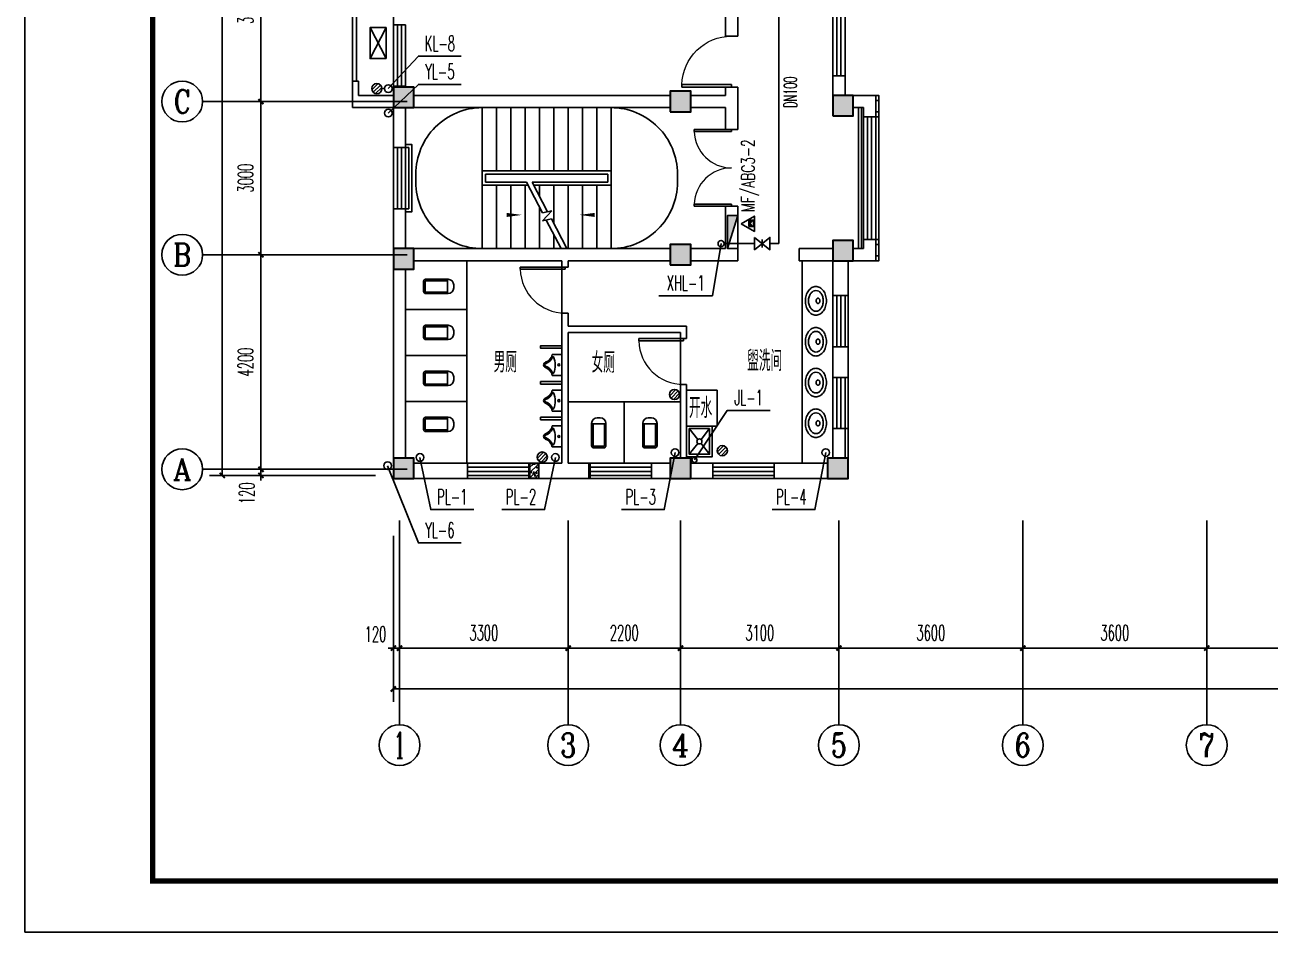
# Model space of a CAD drawing. Header units: inches. Extents: x -1293886 to -986005, y -15154 to 203628.
# Drawn here: x -1169458 to -1145085, y -15154 to 2606 of the extents above; entities that cross this region are included whole.
import ezdxf
from ezdxf.enums import TextEntityAlignment as Align

# ---------------------------------------------------------------- set-up
doc = ezdxf.new("R2010")
doc.units = ezdxf.units.IN
doc.header["$LTSCALE"] = 100
doc.header["$MEASUREMENT"] = 0
doc.linetypes.add('W_P', pattern=[7, 6, -1])
doc.layers.get('0').update_dxf_attribs({"color": 252})
for name, color, linetype in [('AXIS_TEXT', 7, 'Continuous'), ('PUB_HATCH', 8, 'Continuous'), ('PUB_WALL', 9, 'Continuous'), ('TK', 142, 'Continuous'), ('WCSB', 7, 'Continuous'), ('WP_F', 1, 'Continuous'), ('WP_F_DN', 4, 'Continuous'), ('WP_F_LGBH', 4, 'Continuous'), ('WP_F_PJ', 7, 'Continuous'), ('WP_G', 3, 'Continuous'), ('WP_G_LGBH', 4, 'Continuous'), ('WP_P', 2, 'Continuous'), ('WP_P_LGBH', 4, 'Continuous'), ('WP_P_PJ', 7, 'Continuous'), ('WP_Y', 6, 'W_P'), ('WP_Y_LGBH', 4, 'Continuous'), ('WP_Y_PJ', 7, 'Continuous'), ('WW_PJ', 7, 'Continuous'), ('WZ', 6, 'Continuous')]:
    doc.layers.add(name, color=color, linetype=linetype)
doc.layers.add('COLU', color=2, linetype='Continuous', lineweight=30)
doc.layers.add('COLU-HATCH', color=7, linetype='Continuous', lineweight=25, true_color=0x5b5b5b)
doc.styles.add('_TCH_AXIS', font='COMPLEX', dxfattribs={"bigfont": 'GBCBIG'})
doc.styles.add('COMPLEX', font='COMPLEX')
doc.styles.add('DIM_FONT', font='bzxw.shx', dxfattribs={"width": 0.55, "bigfont": 'bzhz.shx'})
doc.styles.add('DXF', font='bzxw.shx', dxfattribs={"width": 0.7, "bigfont": 'bzhz.shx'})
doc.styles.add('HZ', font='SIMPLEX.SHX', dxfattribs={"width": 0.55, "bigfont": 'HZTXT.SHX'})
doc.styles.add('HZ2', font='ROMAND.SHX', dxfattribs={"width": 0.7, "bigfont": 'HZTXT.SHX'})
doc.styles.get("Standard").update_dxf_attribs({"font": 'txt.shx', "bigfont": 'bzhz.shx'})
doc.dimstyles.new('DIMN', dxfattribs={"dimtxt": 300, "dimasz": 100, "dimexe": 250, "dimexo": 300, "dimgap": 150, "dimtad": 1, "dimdec": 0, "dimzin": 0, "dimdsep": 46, "dimtxsty": 'DIM_FONT', "dimblk": 'ARCHTICK', "dimcen": 0.09, "dimclrt": 7, "dimazin": 2, "dimtfac": 1, "dimtdec": 0, "dimtix": 1, "dimtmove": 2, "dimatfit": 3, "dimldrblk": 'ARCHTICK', "dimfxl": 0, "dimtolj": 1, "dimtzin": 0, "dimarcsym": 0})

# ---------------------------------------------------------------- blocks, each defined once
blk = doc.blocks.new('A$C34B85FCC')
at = {"layer": 'COLU-HATCH', "transparency": 33554687}
for points in [[(0, 7260), (400, 7260), (400, 7660), (0, 7660)], [(5420, 7180), (5820, 7180), (5820, 7580), (5420, 7580)], [(8600, 7100), (9000, 7100), (9000, 7500), (8600, 7500)], [(8600, 4260), (9000, 4260), (9000, 4660), (8600, 4660)], [(0, 4100), (400, 4100), (400, 4500), (0, 4500)], [(5420, 4180), (5820, 4180), (5820, 4580), (5420, 4580)], [(0, 0), (400, 0), (400, 400), (0, 400)], [(5420, 0), (5820, 0), (5820, 400), (5420, 400)], [(8500, 0), (8900, 0), (8900, 400), (8500, 400)]]:
    blk.add_hatch(color=256, dxfattribs=at).paths.add_polyline_path(points, flags=0)
at = {"layer": 'PUB_WALL'}
h = blk.add_hatch(dxfattribs=at)
h.set_pattern_fill('钢筋混凝土', color=256, scale=30)
h.set_pattern_definition([(45, (-1254546.696, 666360.73), (-53.0330086, 53.0330086), []), (50, (-1254546.7, 666360.73), (215.178055, -18.82564), [22.5, -247.5]), (355, (-1254546.7, 666360.73), (-41.6254, 225.65764), [18, -198]), (100.4514, (-1254528.76, 666359.16), (173.552815, 206.831863), [19.122057, -210.342634]), (46.1842, (-1254546.7, 666420.73), (320.172315, -49.655704), [33.75, -371.25]), (96.6356, (-1254520, 666416.6), (280.39881, 292.23536), [28.68309, -315.5139]), (351.1842, (-1254546.7, 666420.73), (280.39858, 292.23558), [27, -297]), (21, (-1254516.7, 666405.73), (179.072116, -120.785667), [22.5, -247.5]), (326, (-1254516.7, 666405.73), (72.9946, 217.545014), [18, -198]), (71.4514, (-1254501.77, 666395.66), (252.06679, 96.75915), [19.122057, -210.342634]), (37.5, (-1254546.696, 666360.73), (3.6479566, 99.868156), [0, -195.6, 0, -201, 0, -198.75]), (7.5, (-1254546.7, 666360.73), (78.920861, 118.3235136), [0, -114.6, 0, -191.1, 0, -75.75]), (327.5, (-1254613.596, 666360.73), (160.146731, -6.7664615), [0, -75, 0, -234, 0, -310.5]), (317.5, (-1254643.6, 666360.73), (174.955851, 30.031495), [0, -97.5, 0, -155.4, 0, -220.5])])
h.paths.add_polyline_path([(2840, 290), (2840, 10), (2660, 10), (2660, 290)])
at = {"layer": 'COLU'}
for points in [[(0, 7260), (400, 7260), (400, 7660), (0, 7660)], [(5420, 7180), (5820, 7180), (5820, 7580), (5420, 7580)], [(8600, 7100), (9000, 7100), (9000, 7500), (8600, 7500)], [(8600, 4260), (9000, 4260), (9000, 4660), (8600, 4660)], [(0, 4100), (400, 4100), (400, 4500), (0, 4500)], [(5420, 4180), (5820, 4180), (5820, 4580), (5420, 4580)], [(0, 0), (400, 0), (400, 400), (0, 400)], [(5420, 0), (5820, 0), (5820, 400), (5420, 400)], [(8500, 0), (8900, 0), (8900, 400), (8500, 400)]]:
    blk.add_lwpolyline(points, close=True, dxfattribs=at)
at = {"layer": 'PUB_WALL'}
for p, q in [((2650, 0), (2650, 300)), ((2850, 0), (2850, 300)), ((2650, 0), (2650, 60)), ((2650, 0), (2850, 0))]:
    blk.add_line(p, q, dxfattribs=at)
at = {"layer": 'PUB_WALL', "const_width": 20}
blk.add_lwpolyline([(2840, 290), (2840, 10), (2660, 10), (2660, 290)], close=True, dxfattribs=at)
blk = doc.blocks.new('_ArchTick')
at = {"color": 0, "linetype": 'ByBlock', "const_width": 0.4}
blk.add_lwpolyline([(-0.5, -0.5), (0.5, 0.5)], dxfattribs=at)
blk = doc.blocks.new('*D301')
at = {"color": 0, "lineweight": -2}
for p, q in [((-1164837, -6094), (-1164837, -5994)), ((-1162637, -6094), (-1165087, -6094)), ((-1162637, -6214), (-1165087, -6214)), ((-1164837, -6214), (-1164837, -6094)), ((-1164837, -6214), (-1164837, -6314))]:
    blk.add_line(p, q, dxfattribs=at)
at = {"layer": 'Defpoints', "color": 0}
for p in [(-1164837, -6094), (-1162337, -6094), (-1162337, -6214)]:
    blk.add_point(p, dxfattribs=at)
at = {"color": 0, "lineweight": -2, "xscale": 100, "yscale": 100, "zscale": 100}
for p, rotation in [((-1164837, -6094), 270), ((-1164837, -6214), 90)]:
    blk.add_blockref('_ArchTick', p, dxfattribs=dict(at, rotation=rotation))
at = {"color": 7, "insert": (-1165112, -6564), "char_height": 300, "attachment_point": 5, "rotation": 90, "style": 'HZ'}
blk.add_mtext('\\A1;120', dxfattribs=at)
blk = doc.blocks.new('*D302')
at = {"color": 0, "lineweight": -2}
for p, q in [((-1162637, -1894), (-1165087, -1894)), ((-1164837, -6094), (-1164837, -1894)), ((-1162637, -6094), (-1165087, -6094))]:
    blk.add_line(p, q, dxfattribs=at)
at = {"layer": 'Defpoints', "color": 0}
for p in [(-1164837, -1894), (-1162337, -1894), (-1162337, -6094)]:
    blk.add_point(p, dxfattribs=at)
at = {"color": 0, "lineweight": -2, "xscale": 100, "yscale": 100, "zscale": 100}
for p, rotation in [((-1164837, -1894), 90), ((-1164837, -6094), 270)]:
    blk.add_blockref('_ArchTick', p, dxfattribs=dict(at, rotation=rotation))
at = {"color": 7, "insert": (-1165137, -3994), "char_height": 300, "attachment_point": 5, "rotation": 90, "style": 'HZ'}
blk.add_mtext('\\A1;4200', dxfattribs=at)
blk = doc.blocks.new('*D303')
at = {"color": 0, "lineweight": -2}
for p, q in [((-1162637, 1106), (-1165087, 1106)), ((-1164837, -1894), (-1164837, 1106)), ((-1162637, -1894), (-1165087, -1894))]:
    blk.add_line(p, q, dxfattribs=at)
at = {"layer": 'Defpoints', "color": 0}
for p in [(-1164837, 1106), (-1162337, 1106), (-1162337, -1894)]:
    blk.add_point(p, dxfattribs=at)
at = {"color": 0, "lineweight": -2, "xscale": 100, "yscale": 100, "zscale": 100}
for p, rotation in [((-1164837, 1106), 90), ((-1164837, -1894), 270)]:
    blk.add_blockref('_ArchTick', p, dxfattribs=dict(at, rotation=rotation))
at = {"color": 7, "insert": (-1165137, -394), "char_height": 300, "attachment_point": 5, "rotation": 90, "style": 'HZ'}
blk.add_mtext('\\A1;3000', dxfattribs=at)
blk = doc.blocks.new('*D304')
at = {"color": 0, "lineweight": -2}
for p, q in [((-1162637, 4706), (-1165087, 4706)), ((-1164837, 1106), (-1164837, 4706)), ((-1162637, 1106), (-1165087, 1106))]:
    blk.add_line(p, q, dxfattribs=at)
at = {"layer": 'Defpoints', "color": 0}
for p in [(-1164837, 4706), (-1162337, 4706), (-1162337, 1106)]:
    blk.add_point(p, dxfattribs=at)
at = {"color": 0, "lineweight": -2, "xscale": 100, "yscale": 100, "zscale": 100}
for p, rotation in [((-1164837, 4706), 90), ((-1164837, 1106), 270)]:
    blk.add_blockref('_ArchTick', p, dxfattribs=dict(at, rotation=rotation))
at = {"color": 7, "insert": (-1165137, 2906), "char_height": 300, "attachment_point": 5, "rotation": 90, "style": 'HZ'}
blk.add_mtext('\\A1;3600', dxfattribs=at)
blk = doc.blocks.new('*D310')
at = {"color": 0, "lineweight": -2}
for p, q in [((-1162594, 19426), (-1165844, 19426)), ((-1165594, -6214), (-1165594, 19426)), ((-1162594, -6214), (-1165844, -6214))]:
    blk.add_line(p, q, dxfattribs=at)
at = {"layer": 'Defpoints', "color": 0}
for p in [(-1165594, 19426), (-1162294, 19426), (-1162294, -6214)]:
    blk.add_point(p, dxfattribs=at)
at = {"color": 0, "lineweight": -2, "xscale": 100, "yscale": 100, "zscale": 100}
for p, rotation in [((-1165594, 19426), 90), ((-1165594, -6214), 270)]:
    blk.add_blockref('_ArchTick', p, dxfattribs=dict(at, rotation=rotation))
at = {"color": 7, "insert": (-1165894, 6606), "char_height": 300, "attachment_point": 5, "rotation": 90, "style": 'HZ'}
blk.add_mtext('\\A1;25640', dxfattribs=at)
blk = doc.blocks.new('*D324')
at = {"color": 0, "lineweight": -2}
for p, q in [((-1162245, -7394), (-1162245, -9844)), ((-1162125, -7394), (-1162125, -9844)), ((-1162245, -9594), (-1162345, -9594)), ((-1162245, -9594), (-1162125, -9594)), ((-1162125, -9594), (-1162025, -9594))]:
    blk.add_line(p, q, dxfattribs=at)
at = {"layer": 'Defpoints', "color": 0}
for p in [(-1162245, -7094), (-1162125, -7094), (-1162125, -9594)]:
    blk.add_point(p, dxfattribs=at)
at = {"color": 0, "lineweight": -2, "xscale": 100, "yscale": 100, "zscale": 100}
blk.add_blockref('_ArchTick', (-1162245, -9594), dxfattribs=at)
at = {"color": 0, "lineweight": -2, "xscale": 100, "yscale": 100, "zscale": 100, "rotation": 180}
blk.add_blockref('_ArchTick', (-1162125, -9594), dxfattribs=at)
at = {"color": 7, "insert": (-1162595, -9319), "char_height": 300, "attachment_point": 5, "style": 'HZ'}
blk.add_mtext('\\A1;120', dxfattribs=at)
blk = doc.blocks.new('*D325')
at = {"color": 0, "lineweight": -2}
for p, q in [((-1162125, -7394), (-1162125, -9844)), ((-1158825, -7394), (-1158825, -9844)), ((-1162125, -9594), (-1158825, -9594))]:
    blk.add_line(p, q, dxfattribs=at)
at = {"layer": 'Defpoints', "color": 0}
for p in [(-1162125, -7094), (-1158825, -7094), (-1158825, -9594)]:
    blk.add_point(p, dxfattribs=at)
at = {"color": 0, "lineweight": -2, "xscale": 100, "yscale": 100, "zscale": 100, "rotation": 180}
blk.add_blockref('_ArchTick', (-1162125, -9594), dxfattribs=at)
at = {"color": 0, "lineweight": -2, "xscale": 100, "yscale": 100, "zscale": 100}
blk.add_blockref('_ArchTick', (-1158825, -9594), dxfattribs=at)
at = {"color": 7, "insert": (-1160475, -9294), "char_height": 300, "attachment_point": 5, "style": 'HZ'}
blk.add_mtext('\\A1;3300', dxfattribs=at)
blk = doc.blocks.new('*D326')
at = {"color": 0, "lineweight": -2}
for p, q in [((-1158825, -7394), (-1158825, -9844)), ((-1156625, -7394), (-1156625, -9844)), ((-1158825, -9594), (-1156625, -9594))]:
    blk.add_line(p, q, dxfattribs=at)
at = {"layer": 'Defpoints', "color": 0}
for p in [(-1158825, -7094), (-1156625, -7094), (-1156625, -9594)]:
    blk.add_point(p, dxfattribs=at)
at = {"color": 0, "lineweight": -2, "xscale": 100, "yscale": 100, "zscale": 100, "rotation": 180}
blk.add_blockref('_ArchTick', (-1158825, -9594), dxfattribs=at)
at = {"color": 0, "lineweight": -2, "xscale": 100, "yscale": 100, "zscale": 100}
blk.add_blockref('_ArchTick', (-1156625, -9594), dxfattribs=at)
at = {"color": 7, "insert": (-1157725, -9294), "char_height": 300, "attachment_point": 5, "style": 'HZ'}
blk.add_mtext('\\A1;2200', dxfattribs=at)
blk = doc.blocks.new('*D327')
at = {"color": 0, "lineweight": -2}
for p, q in [((-1156625, -7394), (-1156625, -9844)), ((-1153525, -7394), (-1153525, -9844)), ((-1156625, -9594), (-1153525, -9594))]:
    blk.add_line(p, q, dxfattribs=at)
at = {"layer": 'Defpoints', "color": 0}
for p in [(-1156625, -7094), (-1153525, -7094), (-1153525, -9594)]:
    blk.add_point(p, dxfattribs=at)
at = {"color": 0, "lineweight": -2, "xscale": 100, "yscale": 100, "zscale": 100, "rotation": 180}
blk.add_blockref('_ArchTick', (-1156625, -9594), dxfattribs=at)
at = {"color": 0, "lineweight": -2, "xscale": 100, "yscale": 100, "zscale": 100}
blk.add_blockref('_ArchTick', (-1153525, -9594), dxfattribs=at)
at = {"color": 7, "insert": (-1155075, -9294), "char_height": 300, "attachment_point": 5, "style": 'HZ'}
blk.add_mtext('\\A1;3100', dxfattribs=at)
blk = doc.blocks.new('*D328')
at = {"color": 0, "lineweight": -2}
for p, q in [((-1153525, -7394), (-1153525, -9844)), ((-1149925, -7394), (-1149925, -9844)), ((-1153525, -9594), (-1149925, -9594))]:
    blk.add_line(p, q, dxfattribs=at)
at = {"layer": 'Defpoints', "color": 0}
for p in [(-1153525, -7094), (-1149925, -7094), (-1149925, -9594)]:
    blk.add_point(p, dxfattribs=at)
at = {"color": 0, "lineweight": -2, "xscale": 100, "yscale": 100, "zscale": 100, "rotation": 180}
blk.add_blockref('_ArchTick', (-1153525, -9594), dxfattribs=at)
at = {"color": 0, "lineweight": -2, "xscale": 100, "yscale": 100, "zscale": 100}
blk.add_blockref('_ArchTick', (-1149925, -9594), dxfattribs=at)
at = {"color": 7, "insert": (-1151725, -9294), "char_height": 300, "attachment_point": 5, "style": 'HZ'}
blk.add_mtext('\\A1;3600', dxfattribs=at)
blk = doc.blocks.new('*D329')
at = {"color": 0, "lineweight": -2}
for p, q in [((-1149925, -7394), (-1149925, -9844)), ((-1146325, -7394), (-1146325, -9844)), ((-1149925, -9594), (-1146325, -9594))]:
    blk.add_line(p, q, dxfattribs=at)
at = {"layer": 'Defpoints', "color": 0}
for p in [(-1149925, -7094), (-1146325, -7094), (-1146325, -9594)]:
    blk.add_point(p, dxfattribs=at)
at = {"color": 0, "lineweight": -2, "xscale": 100, "yscale": 100, "zscale": 100, "rotation": 180}
blk.add_blockref('_ArchTick', (-1149925, -9594), dxfattribs=at)
at = {"color": 0, "lineweight": -2, "xscale": 100, "yscale": 100, "zscale": 100}
blk.add_blockref('_ArchTick', (-1146325, -9594), dxfattribs=at)
at = {"color": 7, "insert": (-1148125, -9294), "char_height": 300, "attachment_point": 5, "style": 'HZ'}
blk.add_mtext('\\A1;3600', dxfattribs=at)
blk = doc.blocks.new('*D330')
at = {"color": 0, "lineweight": -2}
for p, q in [((-1146325, -7394), (-1146325, -9844)), ((-1142725, -7394), (-1142725, -9844)), ((-1146325, -9594), (-1142725, -9594))]:
    blk.add_line(p, q, dxfattribs=at)
at = {"layer": 'Defpoints', "color": 0}
for p in [(-1146325, -7094), (-1142725, -7094), (-1142725, -9594)]:
    blk.add_point(p, dxfattribs=at)
at = {"color": 0, "lineweight": -2, "xscale": 100, "yscale": 100, "zscale": 100, "rotation": 180}
blk.add_blockref('_ArchTick', (-1146325, -9594), dxfattribs=at)
at = {"color": 0, "lineweight": -2, "xscale": 100, "yscale": 100, "zscale": 100}
blk.add_blockref('_ArchTick', (-1142725, -9594), dxfattribs=at)
at = {"color": 7, "insert": (-1144525, -9294), "char_height": 300, "attachment_point": 5, "style": 'HZ'}
blk.add_mtext('\\A1;3600', dxfattribs=at)
blk = doc.blocks.new('*D337')
at = {"color": 0, "lineweight": -2}
for p, q in [((-1162245, -7394), (-1162245, -10644)), ((-1123105, -7394), (-1123105, -10644)), ((-1162245, -10394), (-1123105, -10394))]:
    blk.add_line(p, q, dxfattribs=at)
at = {"layer": 'Defpoints', "color": 0}
for p in [(-1162245, -7094), (-1123105, -7094), (-1123105, -10394)]:
    blk.add_point(p, dxfattribs=at)
at = {"color": 0, "lineweight": -2, "xscale": 100, "yscale": 100, "zscale": 100, "rotation": 180}
blk.add_blockref('_ArchTick', (-1162245, -10394), dxfattribs=at)
at = {"color": 0, "lineweight": -2, "xscale": 100, "yscale": 100, "zscale": 100}
blk.add_blockref('_ArchTick', (-1123105, -10394), dxfattribs=at)
at = {"color": 7, "insert": (-1142675, -10094), "char_height": 300, "attachment_point": 5, "style": 'HZ'}
blk.add_mtext('\\A1;39140', dxfattribs=at)
blk = doc.blocks.new('$TCHSYS$WIN2D')
for p, q in [((-0.5, 0.5), (0.5, 0.5)), ((-0.5, 0.5), (-0.5, -0.5)), ((0.5, 0.5), (0.5, -0.5)), ((0.5, 0.1667), (-0.5, 0.1667)), ((0.5, -0.1667), (-0.5, -0.1667)), ((-0.5, -0.5), (0.5, -0.5))]:
    blk.add_line(p, q)
blk = doc.blocks.new('_AXISO')
blk.add_circle((0, 0), 0.5)
at = {"layer": 'AXIS_TEXT', "style": 'COMPLEX', "width": 1.041667}
blk.add_attdef('A', text='', height=0.56, dxfattribs=at).set_placement((-0.25, -0.28), (0.25, -0.28), align=Align.FIT)
blk = doc.blocks.new('$DorLib2D$00000001')
for p, q in [((0.45, 0.975), (0.5, 0.975)), ((0.45, 0), (0.45, 0.975)), ((0.5, 0), (0.5, 0.975)), ((0.5, 0), (0.45, 0))]:
    blk.add_line(p, q)
at = {"lineweight": 13}
blk.add_arc((0.475, 0), 0.975, 91.4693, 180, dxfattribs=at)
blk = doc.blocks.new('_FZH')
blk.add_lwpolyline([(-0.5, -0.5), (0.5, -0.5), (0.5, 0.5), (-0.5, 0.5)], close=True)
at = {"layer": 'PUB_HATCH'}
blk.add_solid([(-0.5, -0.5), (0.5, -0.5), (-0.5, 0.5), (0.5, 0.5)], dxfattribs=at)
blk = doc.blocks.new('$DorLib2D$00000002')
for p, q in [((-0.5, 0), (-0.5, 0.4875)), ((-0.475, 0.4875), (-0.5, 0.4875)), ((-0.475, 0), (-0.475, 0.4875)), ((0.475, 0), (0.475, 0.4875)), ((0.475, 0.4875), (0.5, 0.4875)), ((0.5, 0), (0.5, 0.4875)), ((-0.5, 0), (-0.475, 0)), ((0.5, 0), (0.475, 0))]:
    blk.add_line(p, q)
at = {"lineweight": 13}
for centre, start, end in [((-0.4875, 0), 0, 88.53072), ((0.4875, 0), 91.46928, 180)]:
    blk.add_arc(centre, 0.4875, start, end, dxfattribs=at)
blk = doc.blocks.new('$WC_9')
for p, q in [((-140, 780), (-140, 340)), ((-140, 770), (140, 770)), ((-110, 770), (-110, 340)), ((30, 890), (-30, 890)), ((110, 340), (110, 770)), ((140, 340), (140, 780)), ((-100, 330), (100, 330)), ((-100, 300), (100, 300))]:
    blk.add_line(p, q)
for centre, radius, start, end in [((-30, 780), 110, 90, 180), ((30, 780), 110, 0, 90), ((-100, 340), 40, 180, 270), ((-100, 340), 10, 180, 270), ((100, 340), 10, 270, 0), ((100, 340), 40, 270, 0)]:
    blk.add_arc(centre, radius, start, end)
at = {"style": 'HZ', "width": 0.7, "flags": 1}
for tag in ['UNIT', 'WHAT', 'SPEC']:
    blk.add_attdef(tag, (0, 0), '', height=0.001, dxfattribs=at)
blk = doc.blocks.new('$WC_10')
for p, q in [((-205, 0), (-205, 191)), ((205, 0), (-205, 0)), ((205, 191), (205, 0))]:
    blk.add_line(p, q)
blk.add_circle((0, 60), 20)
for centre, radius, start, end in [((-243, 391), 203, 280.7106, 340.7361), ((-243, 401), 233, 290.4941, 340.7361), ((0, 306), 54, 90.2223, 160.7361), ((0, 316), 24, 90.5002, 160.7361), ((0, 306), 54, 19.2639, 89.7777), ((0, 316), 24, 19.2639, 89.4998), ((243, 401), 233, 199.2639, 248.1394), ((243, 391), 203, 199.2639, 259.2894), ((-158, 173), 10, 110.4941, 246.6675), ((-5, 526), 395, 246.6675, 294.1084), ((152, 175), 10, 294.1084, 68.1394)]:
    blk.add_arc(centre, radius, start, end)
at = {"style": 'HZ', "width": 0.7, "flags": 1}
for tag in ['UNIT', 'WHAT', 'SPEC']:
    blk.add_attdef(tag, (0, 0), '', height=0.001, dxfattribs=at)
blk = doc.blocks.new('$LIGUAN')
at = {"color": 0, "linetype": 'Continuous'}
blk.add_circle((0, 0), 0.5, dxfattribs=at)
at = {"color": 0, "flags": 1}
for tag in ['THICK', 'BG_D', 'BG_T']:
    blk.add_attdef(tag, (0, 0), '', height=0.0001, dxfattribs=at)
blk = doc.blocks.new('$WC_7')
for p, q in [((-39, 281), (-250, 450)), ((250, 450), (39, 281)), ((-39, 219), (-250, 50)), ((250, 50), (39, 219))]:
    blk.add_line(p, q)
for points in [[(-300, 500), (-300, 0), (300, 0), (300, 500)], [(-250, 450), (-250, 50), (250, 50), (250, 450)]]:
    blk.add_lwpolyline(points, close=True)
blk.add_circle((0, 250), 50)
at = {"style": 'HZ', "width": 0.7, "flags": 1}
for tag in ['UNIT', 'WHAT', 'SPEC']:
    blk.add_attdef(tag, (0, 0), '', height=0.01, dxfattribs=at)
blk = doc.blocks.new('$WC_3')
for points in [[(-2, 0, -0.098491), (-109, 16, -0.098491), (-200, 60, -0.098491), (-261, 127, -0.098491), (-282, 205, -0.098491), (-261, 284, -0.098491), (-200, 350, -0.098491), (-109, 394, -0.098491), (-2, 410, -0.098491), (105, 394, -0.098491), (196, 350, -0.098491), (257, 284, -0.098491), (278, 205, -0.098491), (257, 127, -0.098491), (196, 60, -0.098491), (105, 16, -0.098491), (-2, 0, -0.098491)], [(-2, 62, -0.095127), (-80, 73, -0.097034), (-146, 104, -0.099857), (-190, 150, -0.10195), (-206, 205, -0.10195), (-190, 260, -0.099857), (-146, 307, -0.097034), (-80, 338, -0.095127), (-2, 349, -0.095127), (76, 338, -0.097034), (142, 307, -0.099857), (186, 260, -0.10195), (201, 205, -0.10195), (186, 150, -0.099857), (142, 104, -0.097034), (76, 73, -0.095127), (-2, 62, -0.095127)]]:
    blk.add_lwpolyline(points, format="xyb")
blk.add_lwpolyline([(49, 164, 0.12943), (45, 178, 0.10639), (34, 190, 0.084582), (18, 198, 0.073745), (-2, 201, 0.073745), (-22, 198, 0.084582), (-38, 190, 0.10639), (-49, 178, 0.12943), (-53, 164, 0.12943), (-49, 150, 0.10639), (-38, 138, 0.084582), (-22, 130, 0.073745), (-2, 127, 0.073745), (18, 130, 0.084582), (34, 138, 0.10639), (45, 150, 0.12943)], format="xyb", close=True)
at = {"style": 'HZ', "width": 0.7, "flags": 1}
for tag in ['WHAT', 'SPEC', 'UNIT']:
    blk.add_attdef(tag, (-4, 0), '', height=0.001, dxfattribs=at)
blk = doc.blocks.new('$PS001_0')
for p, q in [((-0.48, -0.12), (0.12, 0.48)), ((-0.35, -0.35), (0.35, 0.35)), ((-0.12, -0.49), (0.49, 0.12))]:
    blk.add_line(p, q)
blk.add_circle((0, 0), 0.5)
at = {"style": 'HZ', "width": 0.7, "flags": 1}
for tag in ['UNIT', 'WHAT', 'SPEC']:
    blk.add_attdef(tag, (0, 0), '', height=0.001, dxfattribs=at)
blk = doc.blocks.new('$QC001_5')
blk.add_line((-325, 200), (325, 0))
blk.add_lwpolyline([(325, 0), (325, 200), (-325, 200), (-325, 0)], close=True)
blk.add_solid([(-325, 200), (325, 200), (-325, 200), (325, 0)])
at = {"flags": 1}
for tag in ['UNIT', 'WHAT', 'SPEC']:
    blk.add_attdef(tag, (0, 0), '', height=0.001, dxfattribs=at)
blk = doc.blocks.new('$QC006_2')
for points in [[(0, 260), (150, 0), (-150, 0)], [(-57, 109), (67, 109), (67, 19), (-57, 19)]]:
    blk.add_lwpolyline(points, close=True)
for points in [[(-57, 109), (67, 109), (67, 19), (-57, 109)], [(67, 19), (-57, 109), (-57, 19), (67, 109)], [(67, 109), (67, 19), (-57, 109), (-57, 19)]]:
    blk.add_solid(points)
at = {"style": 'HZ', "width": 0.7}
blk.add_attdef('TXT', (227, -1), '', height=250, dxfattribs=at)
at = {"style": 'HZ', "flags": 1}
for tag in ['UNIT', 'WHAT', 'SPEC']:
    blk.add_attdef(tag, (0, 0), '', height=0.001, dxfattribs=at)
blk = doc.blocks.new('$VA003_1')
blk.add_line((0, -0.258), (0, 0.258))
blk.add_lwpolyline([(-0.5, 0.4), (-0.5, -0.4), (0.5, 0.4), (0.5, -0.4)], close=True)
at = {"width": 0.7, "flags": 1}
for tag, p in [('UNIT', (0, 0)), ('SPEC', (0, -0.002)), ('WHAT', (0, -0.003))]:
    blk.add_attdef(tag, p, '', height=0.001, dxfattribs=at)

msp = doc.modelspace()

# ---------------------------------------------------------------- linework, layer by layer
for p, q in [((-1155745, 7066), (-1155745, 2386)), ((-1155505, 2386), (-1155505, 7066)), ((-1163045, 4405.8), (-1163045, 1506)), ((-1162965, 4405.8), (-1162965, 1506)), ((-1162388.9, 2554.5), (-1162701.8, 1945.3)), ((-1162701.8, 2554.5), (-1162388.9, 1945.3)), ((-1155745, 2386), (-1155505, 2386)), ((-1163045, 1506), (-1163045, 985.9)), ((-1162925, 1506), (-1163045, 1506)), ((-1162925, 1506), (-1162925, 1225.9)), ((-1153405, 1605.9), (-1153645, 1605.9)), ((-1153645, 1605.9), (-1153645, 1226)), ((-1153405, 1226), (-1153405, 1605.9)), ((-1162245, 1225.9), (-1162925, 1225.9)), ((-1162005, 1405.9), (-1162245, 1405.9)), ((-1162245, 1405.9), (-1162245, 1386)), ((-1162005, 1386), (-1162005, 1405.9)), ((-1161845, 1226), (-1156825, 1226)), ((-1156425, 1226), (-1155745, 1226)), ((-1155505, 1386), (-1155745, 1386)), ((-1155745, 1386), (-1155745, 1226)), ((-1155505, 1106), (-1155505, 1386)), ((-1153245, 1226), (-1152805, 1226)), ((-1152805, 806), (-1152805, 1226)), ((-1161978.6, 1106), (-1165978.6, 1106)), ((-1162245, 985.9), (-1163045, 985.9)), ((-1162245, 985.9), (-1162245, 205.9)), ((-1162005, 205.9), (-1162005, 986)), ((-1162005, 986), (-1162005, -1774)), ((-1161845, 986), (-1156825, 986)), ((-1160505, 986), (-1161845, 986)), ((-1160505, 986), (-1157985, 986)), ((-1160505, 986), (-1160505, -254)), ((-1160505, -254), (-1160505, 986)), ((-1160225, 986), (-1160225, -254)), ((-1159945, 986), (-1159945, -254)), ((-1159665, 986), (-1159665, -254)), ((-1159385, 986), (-1159385, -254)), ((-1159105, 986), (-1159105, -254)), ((-1158825, 986), (-1158825, -254)), ((-1158545, 986), (-1158545, -254)), ((-1158265, 986), (-1158265, -254)), ((-1157985, 986), (-1157985, -254)), ((-1156425, 986), (-1155745, 986)), ((-1155745, 986), (-1155745, 556)), ((-1155505, 556), (-1155505, 1106)), ((-1153245, 986), (-1153045, 986)), ((-1153045, 986), (-1153045, 806)), ((-1152745, 1126), (-1152745, -2014)), ((-1153045, 806), (-1152805, 806)), ((-1155745, 556), (-1155505, 556)), ((-1162245, 205.9), (-1162005, 205.9)), ((-1161805, -474), (-1161805, -314)), ((-1160505, -254), (-1160505, -314)), ((-1160505, -534), (-1160505, -254)), ((-1160505, -254), (-1157985, -254)), ((-1160505, -534), (-1160505, -254)), ((-1160505, -534), (-1160505, -474)), ((-1160445, -314), (-1158045, -314)), ((-1160445, -474), (-1160445, -314)), ((-1160445, -314), (-1158045, -314)), ((-1159642.6, -474), (-1160445, -474)), ((-1159642.6, -474), (-1160445, -474)), ((-1159328, -1073.5), (-1159642.6, -474)), ((-1158045, -474), (-1159529.7, -474)), ((-1159227, -1050.8), (-1159529.7, -474)), ((-1158045, -474), (-1159529.7, -474)), ((-1158045, -314), (-1158045, -474)), ((-1157985, -254), (-1157985, -314)), ((-1157985, -254), (-1157985, -534)), ((-1157985, -474), (-1157985, -314)), ((-1157985, -534), (-1157985, -474)), ((-1156685, -474), (-1156685, -314)), ((-1160505, -1774), (-1160505, -534)), ((-1159611.1, -534), (-1160505, -534)), ((-1160505, -1774), (-1160505, -534)), ((-1160225, -1774), (-1160225, -534)), ((-1159945, -1774), (-1159945, -534)), ((-1159665, -1774), (-1159665, -534)), ((-1157985, -534), (-1159498.2, -534)), ((-1159385, -749.7), (-1159385, -534)), ((-1159105, -1283.2), (-1159105, -534)), ((-1158825, -1774), (-1158825, -534)), ((-1158545, -1774), (-1158545, -534)), ((-1158265, -1774), (-1158265, -534)), ((-1157985, -1774), (-1157985, -534)), ((-1159385, -1774), (-1159385, -964.9)), ((-1155505, -944), (-1155745, -944)), ((-1155745, -944), (-1155745, -1774)), ((-1155505, -2014), (-1155505, -944)), ((-1162005, -994.1), (-1162245, -994.1)), ((-1162245, -994.1), (-1162245, -1774)), ((-1162005, -1774), (-1162005, -994.1)), ((-1159145.8, -1032.5), (-1159328, -1073.5)), ((-1159326.8, -1231.4), (-1159145.8, -1032.5)), ((-1159152.7, -1192.2), (-1159326.8, -1231.4)), ((-1158960.3, -1774), (-1159253.7, -1214.9)), ((-1158847.4, -1774), (-1159152.7, -1192.2)), ((-1159105, -1774), (-1159105, -1498.3)), ((-1152805, -1594), (-1153045, -1594)), ((-1153045, -1594), (-1153045, -1774)), ((-1152805, -2014), (-1152805, -1594)), ((-1161978.6, -1894), (-1165978.6, -1894)), ((-1162005, -1774), (-1160505, -1774)), ((-1161845, -1774), (-1158825, -1774)), ((-1158960.3, -1774), (-1160505, -1774)), ((-1157985, -1774), (-1158847.4, -1774)), ((-1158825, -1774), (-1156825, -1774)), ((-1156425, -1774), (-1155745, -1774)), ((-1154305.1, -1774), (-1153645, -1774)), ((-1154305.1, -1774), (-1154305.1, -2014)), ((-1153245, -1774), (-1153045, -1774)), ((-1162245, -2174), (-1162245, -6214)), ((-1162005, -2174), (-1162005, -5874)), ((-1161845, -2014), (-1158945, -2014)), ((-1158945, -2014), (-1158945, -2134)), ((-1158945, -2134), (-1158825, -2134)), ((-1158945, -2134), (-1158945, -3034)), ((-1158825, -2134), (-1158825, -2014)), ((-1158825, -2014), (-1156825, -2014)), ((-1156425, -2014), (-1155505, -2014)), ((-1154305.1, -2014), (-1153645, -2014)), ((-1153645, -2014), (-1153645, -2694.1)), ((-1153405, -2014.1), (-1153405, -2014)), ((-1153345, -2014.1), (-1153405, -2014.1)), ((-1153345, -2694.1), (-1153345, -2014.1)), ((-1153245, -2014), (-1152805, -2014)), ((-1153645, -2694.1), (-1153405, -2694.1)), ((-1153405, -2694.1), (-1153345, -2694.1)), ((-1158825, -3034), (-1158945, -3034)), ((-1158945, -3034), (-1158945, -3294)), ((-1158825, -3294), (-1158825, -3034)), ((-1158945, -3294), (-1158945, -5974)), ((-1158825, -3294), (-1156505, -3294)), ((-1156505, -3534), (-1156505, -3294)), ((-1158825, -3414), (-1156625, -3414)), ((-1158825, -3414), (-1158825, -5974)), ((-1156625, -3414), (-1156625, -3534)), ((-1156625, -3534), (-1156505, -3534)), ((-1156625, -3534), (-1156625, -4434)), ((-1153405, -3694.1), (-1153645, -3694.1)), ((-1153645, -3694.1), (-1153645, -4294.1)), ((-1153345, -3694.1), (-1153405, -3694.1)), ((-1153345, -4294.1), (-1153345, -3694.1)), ((-1153645, -4294.1), (-1153405, -4294.1)), ((-1153405, -4294.1), (-1153345, -4294.1)), ((-1156505, -4434), (-1156625, -4434)), ((-1156625, -4434), (-1156625, -5874)), ((-1156505, -5874), (-1156505, -4434)), ((-1153405, -5294.1), (-1153645, -5294.1)), ((-1153645, -5294.1), (-1153645, -5874)), ((-1153405, -5874), (-1153405, -5294.1)), ((-1153345, -5294.1), (-1153405, -5294.1)), ((-1153345, -5874), (-1153345, -5294.1)), ((-1160795, -5974), (-1161845, -5974)), ((-1160795, -6214), (-1160795, -5974)), ((-1158945, -5974), (-1159595, -5974)), ((-1159595, -5974), (-1159595, -6094)), ((-1158395, -5974), (-1158825, -5974)), ((-1158395, -6094), (-1158395, -5974)), ((-1156825, -5974), (-1157195, -5974)), ((-1157195, -5974), (-1157195, -6214)), ((-1155995, -5974), (-1156425, -5974)), ((-1155995, -6214), (-1155995, -5974)), ((-1153745, -5974), (-1154795, -5974)), ((-1154795, -5974), (-1154795, -6214)), ((-1161978.6, -6094), (-1165978.6, -6094)), ((-1162245, -6214), (-1162245, -6274)), ((-1162245, -6274), (-1162245, -6274)), ((-1161845, -6274), (-1160795, -6274)), ((-1160795, -6274), (-1160795, -6214)), ((-1159595, -6214), (-1159595, -6274)), ((-1159595, -6274), (-1158395, -6274)), ((-1158395, -6274), (-1158395, -6214)), ((-1157195, -6214), (-1157195, -6274)), ((-1157195, -6274), (-1156825, -6274)), ((-1156425, -6274), (-1155995, -6274)), ((-1155995, -6274), (-1155995, -6214)), ((-1154795, -6214), (-1154795, -6274)), ((-1154795, -6274), (-1153745, -6274)), ((-1162125, -7094), (-1162125, -11094)), ((-1158825, -7094), (-1158825, -11094)), ((-1156625, -7094), (-1156625, -11094)), ((-1153525, -7094), (-1153525, -11094)), ((-1149925, -7094), (-1149925, -11094)), ((-1146325, -7094), (-1146325, -11094))]:
    msp.add_line(p, q)
for points in [[(-1123105, 19426), (-1159645, 19426), (-1159645, 8426), (-1162245, 8426), (-1162245, -6274), (-1153345, -6274), (-1153345, -2014), (-1152805, -2014), (-1152805, 1226), (-1153405, 1226), (-1153405, 8186), (-1128445, 8186), (-1128445, 6146), (-1123345, 6146), (-1123345, 5936), (-1123105, 5936), (-1123105, 8186), (-1123105, 8186), (-1123105, 17226), (-1123105, 17226), (-1123105, 19426)], [(-1162388.9, 1945.3), (-1162388.9, 2554.5), (-1162701.8, 2554.5), (-1162701.8, 1945.3), (-1162388.9, 1945.3)], [(-1152805, 1226), (-1152745, 1226), (-1152745, 1126), (-1152805, 1126), (-1152805, 1226)], [(-1152805, 906), (-1152745, 906), (-1152745, 806), (-1152805, 806), (-1152805, 906)], [(-1162005, -994.1), (-1162005, -1054.1), (-1161885, -1054.1), (-1161885, -314.1), (-1161885, -314.1), (-1161885, 265.9), (-1162005, 265.9), (-1162005, 205.9), (-1161945, 205.9), (-1161945, -994.1), (-1162005, -994.1)], [(-1152805, -1694), (-1152745, -1694), (-1152745, -1594), (-1152805, -1594), (-1152805, -1694)], [(-1152805, -2014), (-1152745, -2014), (-1152745, -1914), (-1152805, -1914), (-1152805, -2014)]]:
    msp.add_lwpolyline(points)
for points, format in [([(-1160505, 986, 0.4142136), (-1161805, -314)], "xyb"), ([(-1157985, 986, -0.4142136), (-1156685, -314)], "xyb"), ([(-1157404.6, 326, 0, 0, 0), (-1161113.3, 326, 0, 0, 0), (-1161113.3, -1114, 0, 0, 0), (-1159730.3, -1114, 0, 80, 0), (-1160030.3, -1114, 0, 0, 0)], "xyseb"), ([(-1160505, -1774, -0.4142136), (-1161805, -474)], "xyb"), ([(-1157985, -1774, 0.4142136), (-1156685, -474)], "xyb"), ([(-1157388.2, -1114, 0, 0, 0), (-1158603.2, -1114, 0, 80, 0), (-1158303.2, -1114, 0, 0, 0)], "xyseb")]:
    msp.add_lwpolyline(points, format=format)
for points in [[(-1153084.1, 986), (-1153084.1, -1774), (-1153144.1, -1774), (-1153144.1, 986)], [(-1158945, -3724), (-1159363.5, -3724), (-1159363.5, -3675.6), (-1158945, -3675.6)], [(-1158945, -4424), (-1159363.5, -4424), (-1159363.5, -4375.6), (-1158945, -4375.6)], [(-1158945, -5124), (-1159363.5, -5124), (-1159363.5, -5075.6), (-1158945, -5075.6)]]:
    msp.add_lwpolyline(points, close=True)
at = {"const_width": 40}
for points in [[(-1159575, -5974), (-1159575, -6274)], [(-1158415, -5974), (-1158415, -6274)]]:
    msp.add_lwpolyline(points, dxfattribs=at)
at = {"layer": 'TK'}
msp.add_lwpolyline([(-1169457.5, -15153.6), (-1110057.5, -15153.6), (-1110057.5, 26846.4), (-1169457.5, 26846.4)], close=True, dxfattribs=at)
at = {"layer": 'TK', "const_width": 100}
msp.add_lwpolyline([(-1166957.5, -14153.6), (-1111057.5, -14153.6), (-1111057.5, 25846.4), (-1166957.5, 25846.4)], close=True, dxfattribs=at)
at = {"layer": 'WCSB'}
for p, q in [((-1160805, -2014), (-1160805, -5974)), ((-1154245, -2014), (-1154245, -5974)), ((-1160805, -2964), (-1162005, -2964)), ((-1160805, -3864), (-1162005, -3864)), ((-1156505, -4547.5), (-1155905, -4547.5)), ((-1155905, -4547.5), (-1155905, -5247.5)), ((-1160805, -4764), (-1162005, -4764)), ((-1156625, -4774), (-1158825, -4774)), ((-1157725, -4774), (-1157725, -5974)), ((-1156505, -5247.5), (-1155905, -5247.5))]:
    msp.add_line(p, q, dxfattribs=at)
at = {"layer": 'WP_F'}
for p, q in [((-1154700.1, 847), (-1154700.1, 4526.1)), ((-1154700.1, -1674.5), (-1154700.1, 847)), ((-1155770.2, -1674.5), (-1155595.6, -1674.5)), ((-1155595.6, -1674.5), (-1155174.5, -1674.5)), ((-1154874.5, -1674.5), (-1154700.1, -1674.5))]:
    msp.add_line(p, q, dxfattribs=at)
at = {"layer": 'WP_F_LGBH'}
msp.add_lwpolyline([(-1155830.2, -1674.5), (-1155999, -2696.7), (-1157049, -2696.7)], dxfattribs=at)
at = {"layer": 'WP_G_LGBH'}
msp.add_lwpolyline([(-1156353, -5910.6), (-1155711.8, -4940), (-1154871.8, -4940)], dxfattribs=at)
at = {"layer": 'WP_P_LGBH'}
for points in [[(-1156730.4, -5766.2), (-1156942.4, -6882.1), (-1157782.4, -6882.1)], [(-1153782.2, -5766.2), (-1153994.2, -6882.1), (-1154834.2, -6882.1)], [(-1161724.4, -5862.5), (-1161512.4, -6882.1), (-1160672.4, -6882.1)], [(-1159073.6, -5862.5), (-1159285.6, -6882.1), (-1160125.6, -6882.1)]]:
    msp.add_lwpolyline(points, dxfattribs=at)
at = {"layer": 'WP_Y'}
msp.add_line((-1162419.4, 1358), (-1162468.8, 1358), dxfattribs=at)
at = {"layer": 'WP_Y_LGBH'}
for points in [[(-1162344.4, 1358), (-1161755.7, 1994.1), (-1160915.7, 1994.1)], [(-1162344.4, 879.4), (-1161755.7, 1441.5), (-1160915.7, 1441.5)], [(-1162357.1, -6022.9), (-1161755.7, -7534.1), (-1160915.7, -7534.1)]]:
    msp.add_lwpolyline(points, dxfattribs=at)

# ---------------------------------------------------------------- block references
msp.add_blockref('A$C34B85FCC', (-1162245, -6274))
for name, p, xscale, yscale, zscale, rotation in [('$TCHSYS$WIN2D', (-1153525, 3105.9), -3000, 240, -3000, 90), ('$TCHSYS$WIN2D', (-1162125, 2005.9), -1200, -240, -1200, 270), ('$DorLib2D$00000001', (-1155625, 1886), 1000, -1000, 1000, 270), ('$TCHSYS$WIN2D', (-1152925, -394), -2400, 240, -2400, 90), ('$DorLib2D$00000002', (-1155625, -194), -1500, -1500, 240, 270), ('$TCHSYS$WIN2D', (-1162125, -394.1), -1200, 240, -1200, 270), ('_FZH', (-1156625, -1894), 400, 400, 400, 270), ('_FZH', (-1153445, -1814), 400, 400, 400, 270), ('_FZH', (-1162045, -1974), 400, 400, 400, 270), ('$DorLib2D$00000001', (-1158885, -2584), -900, -900, -900, 270), ('$TCHSYS$WIN2D', (-1153525, -3194.1), -1000, 240, -1000, 90), ('$DorLib2D$00000001', (-1156565, -3984), -900, -900, -900, 270), ('$TCHSYS$WIN2D', (-1153525, -4794.1), -1000, 240, -1000, 90), ('_FZH', (-1162045, -6074), 400, 400, 400, 270), ('_FZH', (-1156625, -6074), 400, 400, 400, 270), ('_FZH', (-1153545, -6074), 400, 400, 400, 270)]:
    msp.add_blockref(name, p, dxfattribs=dict(xscale=xscale, yscale=yscale, zscale=zscale, rotation=rotation))
ref = msp.add_blockref('_AXISO', (-1166378.6, 1106), dxfattribs=dict(xscale=800, yscale=800, zscale=800))
ref.add_attrib('A', 'C', dxfattribs={"layer": 'AXIS_TEXT', "height": 455.7, "style": '_TCH_AXIS'}).set_placement((-1166541.3, 878.1), (-1166215.8, 878.1), align=Align.FIT)
for name, p, xscale, yscale, zscale in [('_FZH', (-1162045, 1186), 400, 400, 400), ('_FZH', (-1156625, 1106), 400, 400, 400), ('_FZH', (-1153445, 1026), 400, 400, 400), ('$TCHSYS$WIN2D', (-1160195, -6094), -1200, 240, -1200), ('$TCHSYS$WIN2D', (-1157795, -6094), -1200, 240, -1200), ('$TCHSYS$WIN2D', (-1155395, -6094), -1200, 240, -1200)]:
    msp.add_blockref(name, p, dxfattribs=dict(xscale=xscale, yscale=yscale, zscale=zscale))
ref = msp.add_blockref('_AXISO', (-1166378.6, -1894), dxfattribs=dict(xscale=800, yscale=800, zscale=800))
ref.add_attrib('A', 'B', dxfattribs={"layer": 'AXIS_TEXT', "height": 435.3, "style": '_TCH_AXIS'}).set_placement((-1166554.8, -2111.7), (-1166202.4, -2111.7), align=Align.FIT)
ref = msp.add_blockref('_AXISO', (-1166378.6, -6094), dxfattribs=dict(xscale=800, yscale=800, zscale=800))
ref.add_attrib('A', 'A', dxfattribs={"layer": 'AXIS_TEXT', "height": 425.2, "style": '_TCH_AXIS'}).set_placement((-1166560.8, -6306.6), (-1166196.4, -6306.6), align=Align.FIT)
ref = msp.add_blockref('_AXISO', (-1162125, -11494), dxfattribs=dict(xscale=800, yscale=800, zscale=800))
ref.add_attrib('A', '1', dxfattribs={"layer": 'AXIS_TEXT', "height": 514.7, "style": '_TCH_AXIS'}).set_placement((-1162235.3, -11751.4), (-1162014.7, -11751.4), align=Align.FIT)
ref = msp.add_blockref('_AXISO', (-1158825, -11494), dxfattribs=dict(xscale=800, yscale=800, zscale=800))
ref.add_attrib('A', '3', dxfattribs={"layer": 'AXIS_TEXT', "height": 465.9, "style": '_TCH_AXIS'}).set_placement((-1158980.3, -11727), (-1158669.7, -11727), align=Align.FIT)
ref = msp.add_blockref('_AXISO', (-1156625, -11494), dxfattribs=dict(xscale=800, yscale=800, zscale=800))
ref.add_attrib('A', '4', dxfattribs={"layer": 'AXIS_TEXT', "height": 445.4, "style": '_TCH_AXIS'}).set_placement((-1156794.7, -11716.7), (-1156455.3, -11716.7), align=Align.FIT)
ref = msp.add_blockref('_AXISO', (-1153525, -11494), dxfattribs=dict(xscale=800, yscale=800, zscale=800))
ref.add_attrib('A', '5', dxfattribs={"layer": 'AXIS_TEXT', "height": 465.9, "style": '_TCH_AXIS'}).set_placement((-1153680.3, -11727), (-1153369.7, -11727), align=Align.FIT)
ref = msp.add_blockref('_AXISO', (-1149925, -11494), dxfattribs=dict(xscale=800, yscale=800, zscale=800))
ref.add_attrib('A', '6', dxfattribs={"layer": 'AXIS_TEXT', "height": 465.9, "style": '_TCH_AXIS'}).set_placement((-1150080.3, -11727), (-1149769.7, -11727), align=Align.FIT)
ref = msp.add_blockref('_AXISO', (-1146325, -11494), dxfattribs=dict(xscale=800, yscale=800, zscale=800))
ref.add_attrib('A', '7', dxfattribs={"layer": 'AXIS_TEXT', "height": 465.9, "style": '_TCH_AXIS'}).set_placement((-1146480.3, -11727), (-1146169.7, -11727), align=Align.FIT)
at = {"layer": 'WCSB'}
for name, p, rotation in [('$WC_9', (-1161953.6, -2514), 270), ('$WC_3', (-1153769.5, -2794), 90), ('$WC_9', (-1161953.6, -3414), 270), ('$WC_3', (-1153769.5, -3594), 90), ('$WC_10', (-1158945, -4050.5), 90), ('$WC_3', (-1153769.5, -4394), 90), ('$WC_9', (-1161953.6, -4314), 270), ('$WC_10', (-1158945, -4750.5), 90), ('$WC_9', (-1161953.6, -5214), 270), ('$WC_10', (-1158945, -5450.5), 90), ('$WC_7', (-1156505, -5547.5), 270)]:
    msp.add_blockref(name, p, dxfattribs=dict(at, rotation=rotation))
for p in [(-1158225, -5974), (-1157225, -5974)]:
    msp.add_blockref('$WC_9', p, dxfattribs=at)
at = {"layer": 'WCSB', "xscale": -1, "rotation": 90}
msp.add_blockref('$WC_3', (-1153769.5, -5194), dxfattribs=at)
at = {"layer": 'WP_F', "xscale": 120, "yscale": 120, "zscale": 120}
msp.add_blockref('$LIGUAN', (-1155830.2, -1674.5), dxfattribs=at)
at = {"layer": 'WP_F_PJ', "rotation": 90}
msp.add_blockref('$QC001_5', (-1155505, -1449), dxfattribs=at)
at = {"layer": 'WP_F_PJ', "xscale": 300, "yscale": 300, "zscale": 300}
msp.add_blockref('$VA003_1', (-1155024.5, -1674.5), dxfattribs=at)
at = {"layer": 'WP_G', "xscale": 100, "yscale": 100, "zscale": 100}
msp.add_blockref('$LIGUAN', (-1156353, -5910.6), dxfattribs=at)
at = {"layer": 'WP_P', "yscale": 150, "zscale": 150}
for p, xscale in [((-1161724.4, -5862.5), 150), ((-1159073.6, -5862.5), -150), ((-1156730.4, -5766.2), -150), ((-1153782.2, -5766.2), -150)]:
    msp.add_blockref('$LIGUAN', p, dxfattribs=dict(at, xscale=xscale))
at = {"layer": 'WP_P_PJ', "xscale": 200, "yscale": 200, "zscale": 200}
for p in [(-1156741, -4629.4), (-1159330.7, -5855), (-1155807, -5729.1)]:
    msp.add_blockref('$PS001_0', p, dxfattribs=at)
at = {"layer": 'WP_Y', "xscale": 150, "yscale": 150, "zscale": 150}
for p in [(-1162344.4, 1358), (-1162344.4, 879.4), (-1162357.1, -6022.9)]:
    msp.add_blockref('$LIGUAN', p, dxfattribs=at)
at = {"layer": 'WP_Y_PJ', "xscale": 200, "yscale": 200, "zscale": 200, "rotation": 180}
msp.add_blockref('$PS001_0', (-1162568.8, 1358), dxfattribs=at)
at = {"layer": 'WW_PJ', "rotation": 90}
msp.add_blockref('$QC006_2', (-1155179.4, -1286.2), dxfattribs=at).add_auto_attribs({'TXT': 'MF/ABC3-2'})

# ---------------------------------------------------------------- texts
at = {"layer": 'WCSB', "style": 'DXF', "width": 0.6}
msp.add_text('开水', height=400, dxfattribs=at).set_placement((-1156459.8, -5090.4))
at = {"layer": 'WP_F_DN', "style": 'HZ', "width": 0.55}
msp.add_text('DN100', height=250, rotation=90, dxfattribs=at).set_placement((-1154475.1, 1290.3), align=Align.MIDDLE)
at = {"layer": 'WP_F_LGBH', "style": 'HZ2', "width": 0.55}
msp.add_text('XHL-1', height=300, dxfattribs=at).set_placement((-1156524, -2596.7), align=Align.CENTER)
at = {"layer": 'WP_G_LGBH', "style": 'HZ2', "width": 0.55}
msp.add_text('JL-1', height=300, dxfattribs=at).set_placement((-1155291.8, -4840), align=Align.CENTER)
at = {"layer": 'WP_P_LGBH', "style": 'HZ2', "width": 0.55}
for s, p in [('PL-1', (-1161092.4, -6782.1)), ('PL-2', (-1159747.3, -6782.1)), ('PL-3', (-1157404.1, -6782.1)), ('PL-4', (-1154455.9, -6782.1))]:
    msp.add_text(s, height=300, dxfattribs=at).set_placement(p, align=Align.CENTER)
at = {"layer": 'WP_Y_LGBH', "style": 'HZ2', "width": 0.55}
for s, p in [('KL-8', (-1161335.7, 2094.1)), ('YL-5', (-1161335.7, 1541.5)), ('YL-6', (-1161335.7, -7434.1))]:
    msp.add_text(s, height=300, dxfattribs=at).set_placement(p, align=Align.CENTER)
at = {"layer": 'WZ', "color": 1, "style": 'DXF', "width": 0.6}
for s, p in [('男厕', (-1160281.9, -4196.6)), ('女厕', (-1158364.4, -4206)), ('盥洗间', (-1155320.1, -4170.4))]:
    msp.add_text(s, height=400, dxfattribs=at).set_placement(p)

# ---------------------------------------------------------------- dimensions: what is measured, and where the dimension line sits
for p1, p2, distance, picture, middle in [((-1162294.3, -6214), (-1162294.3, 19426), 3300, '*D310', (-1165894.3, 6606)), ((-1162337.2, 1106), (-1162337.2, 4706), 2500, '*D304', (-1165137.2, 2906)), ((-1162337.2, -1894), (-1162337.2, 1106), 2500, '*D303', (-1165137.2, -394)), ((-1162337.2, -6094), (-1162337.2, -1894), 2500, '*D302', (-1165137.2, -3994)), ((-1162245, -7094), (-1123105, -7094), -3300, '*D337', (-1142675, -10094)), ((-1162125, -7094), (-1158825, -7094), -2500, '*D325', (-1160475, -9294)), ((-1158825, -7094), (-1156625, -7094), -2500, '*D326', (-1157725, -9294)), ((-1156625, -7094), (-1153525, -7094), -2500, '*D327', (-1155075, -9294)), ((-1153525, -7094), (-1149925, -7094), -2500, '*D328', (-1151725, -9294)), ((-1149925, -7094), (-1146325, -7094), -2500, '*D329', (-1148125, -9294)), ((-1146325, -7094), (-1142725, -7094), -2500, '*D330', (-1144525, -9294))]:
    dim = msp.add_aligned_dim(p1=p1, p2=p2, distance=distance, dimstyle='DIMN', override={"dimtxsty": 'HZ'})
    dim.commit()
    dim.dimension.update_dxf_attribs({"geometry": picture, "text_midpoint": middle})
for base, p1, p2, angle, picture, middle in [((-1164837.2, -6094), (-1162337.2, -6214), (-1162337.2, -6094), 90, '*D301', (-1165112.2, -6564)), ((-1162125, -9594), (-1162245, -7094), (-1162125, -7094), 0, '*D324', (-1162595, -9319))]:
    dim = msp.add_linear_dim(base=base, p1=p1, p2=p2, angle=angle, dimstyle='DIMN', override={"dimtxsty": 'HZ'})
    dim.commit()
    dim.dimension.update_dxf_attribs({"geometry": picture, "text_midpoint": middle, "dimtype": 161})

doc.saveas('drawing.dxf')
